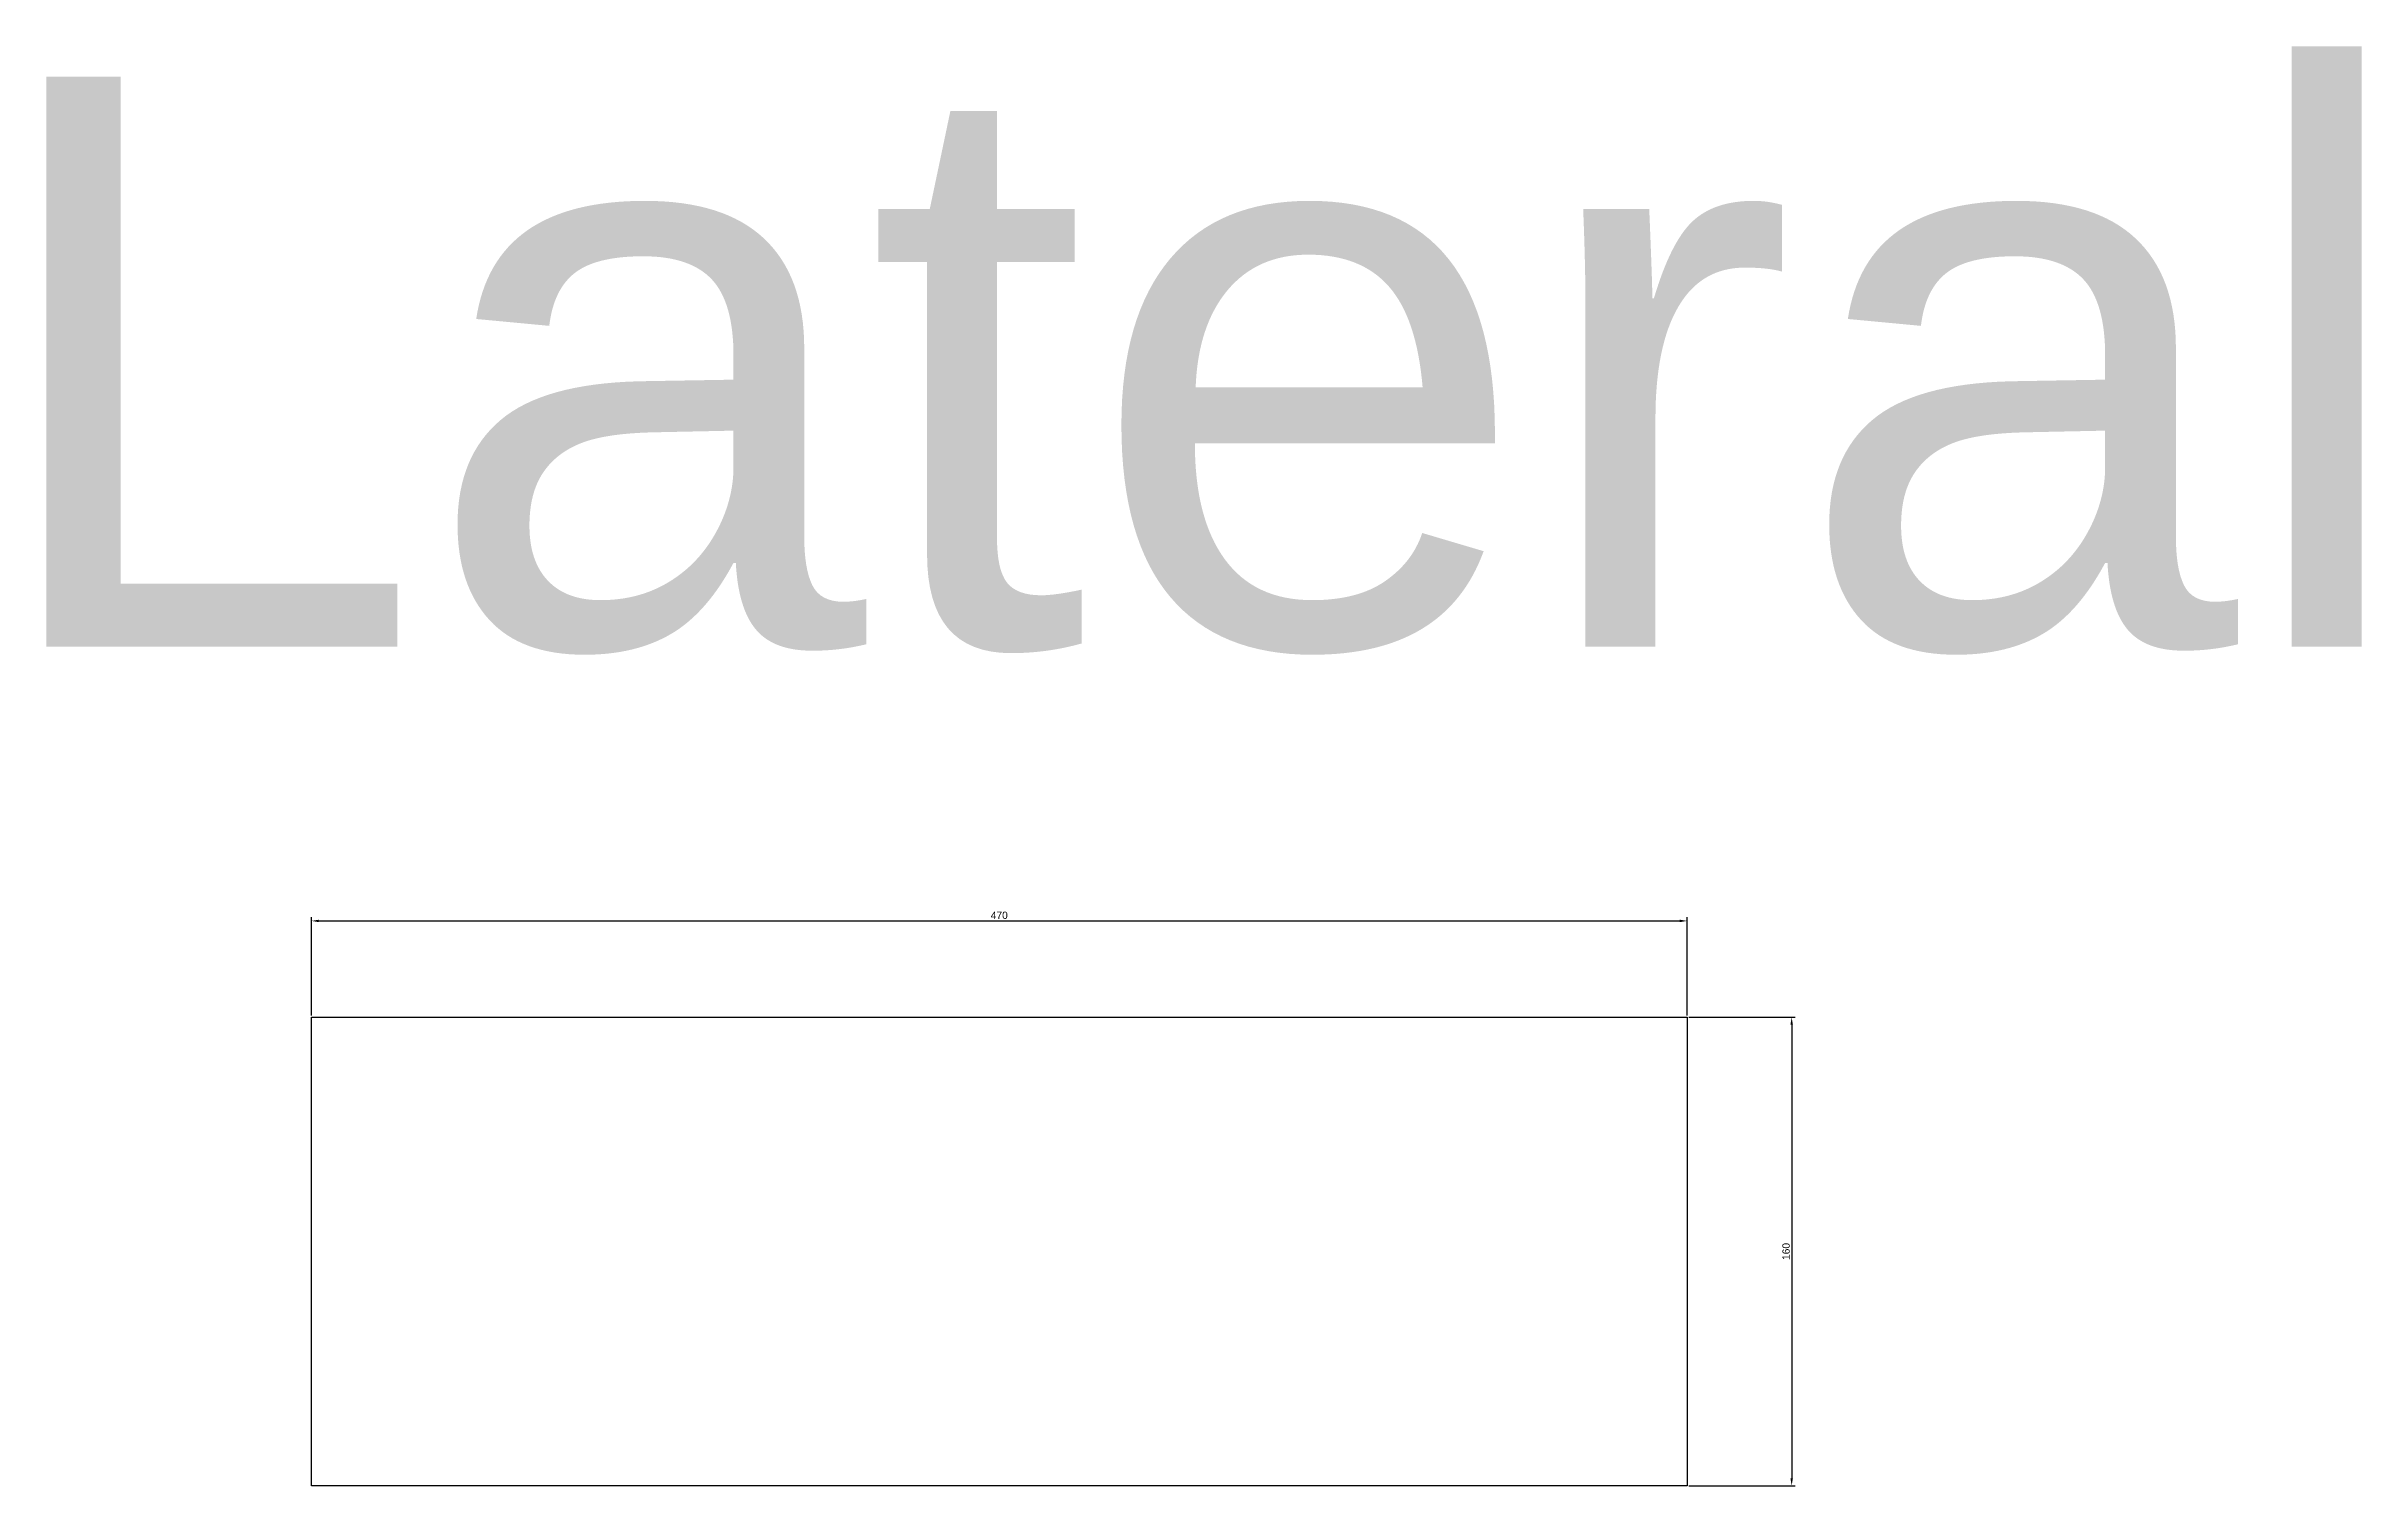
# Model space of a CAD drawing. Header units: millimetres. Extents: x 4478 to 7415, y 3446 to 4942.
# Drawn here: x 6624 to 7415, y 4450 to 4942 of the extents above; entities that cross this region are included whole.
import ezdxf

# ---------------------------------------------------------------- set-up
doc = ezdxf.new("R2010")
doc.units = ezdxf.units.MM
doc.styles.get("Standard").update_dxf_attribs({"font": 'arial.ttf'})
doc.dimstyles.new('ISO-25', dxfattribs={"dimtxt": 2.5, "dimasz": 2.5, "dimexe": 1.25, "dimexo": 0.625, "dimtad": 1, "dimtxsty": 'Standard', "dimcen": 2.5, "dimadec": 0, "dimazin": 0, "dimtfac": 1, "dimtmove": 0, "dimatfit": 3, "dimfxl": 1, "dimarcsym": 0})

# ---------------------------------------------------------------- blocks, each defined once
blk = doc.blocks.new('*D22')
at = {"color": 0, "lineweight": -2, "transparency": 16777216}
for p, q in [((6714.63, 4610.89), (6714.63, 4644.43)), ((7184.63, 4610.89), (7184.63, 4644.43)), ((6717.13, 4643.18), (7182.13, 4643.18))]:
    blk.add_line(p, q, dxfattribs=at)
at = {"color": 0, "transparency": 16777216}
for points in [[(6717.13, 4643.6), (6717.13, 4642.76), (6714.63, 4643.18)], [(7182.13, 4643.6), (7182.13, 4642.76), (7184.63, 4643.18)]]:
    blk.add_solid(points, dxfattribs=at)
at = {"layer": 'Defpoints', "color": 0, "transparency": 16777216}
for p in [(7184.63, 4643.18), (6714.63, 4610.27), (7184.63, 4610.27)]:
    blk.add_point(p, dxfattribs=at)
at = {"color": 0, "transparency": 16777216, "insert": (6949.63, 4645.08), "char_height": 2.5, "attachment_point": 5}
blk.add_mtext('470', dxfattribs=at)
blk = doc.blocks.new('*D23')
at = {"color": 0, "lineweight": -2, "transparency": 16777216}
for p, q in [((7185.25, 4610.27), (7221.61, 4610.27)), ((7220.36, 4607.77), (7220.36, 4452.77)), ((7185.25, 4450.27), (7221.61, 4450.27))]:
    blk.add_line(p, q, dxfattribs=at)
at = {"color": 0, "transparency": 16777216}
for points in [[(7219.95, 4607.77), (7220.78, 4607.77), (7220.36, 4610.27)], [(7219.95, 4452.77), (7220.78, 4452.77), (7220.36, 4450.27)]]:
    blk.add_solid(points, dxfattribs=at)
at = {"layer": 'Defpoints', "color": 0, "transparency": 16777216}
for p in [(7184.63, 4610.27), (7184.63, 4450.27), (7220.36, 4450.27)]:
    blk.add_point(p, dxfattribs=at)
at = {"color": 0, "transparency": 16777216, "insert": (7218.46, 4530.27), "char_height": 2.5, "attachment_point": 5, "rotation": 90}
blk.add_mtext('160', dxfattribs=at)

msp = doc.modelspace()

# ---------------------------------------------------------------- linework, layer by layer
for p, q in [((6714.629, 4610.268), (7184.629, 4610.268)), ((6714.629, 4450.268), (6714.629, 4610.268)), ((7184.629, 4610.268), (7184.629, 4450.268)), ((7184.629, 4450.268), (6714.629, 4450.268))]:
    msp.add_line(p, q)

# ---------------------------------------------------------------- texts
at = {"insert": (6601.729, 4931.566), "char_height": 194.7055, "attachment_point": 1}
msp.add_mtext_dynamic_manual_height_columns('Lateral', width=689.9502, gutter_width=973.527, heights=[0], dxfattribs=at)

# ---------------------------------------------------------------- dimensions: what is measured, and where the dimension line sits
dim = msp.add_linear_dim(base=(7184.629, 4643.181), p1=(6714.629, 4610.268), p2=(7184.629, 4610.268), dimstyle='ISO-25')
dim.commit()
dim.dimension.update_dxf_attribs({"geometry": '*D22', "text_midpoint": (6949.629, 4645.083)})
dim = msp.add_linear_dim(base=(7220.362, 4450.268), p1=(7184.629, 4610.268), p2=(7184.629, 4450.268), angle=90, dimstyle='ISO-25')
dim.commit()
dim.dimension.update_dxf_attribs({"geometry": '*D23', "text_midpoint": (7218.46, 4530.268)})

doc.saveas('drawing.dxf')
